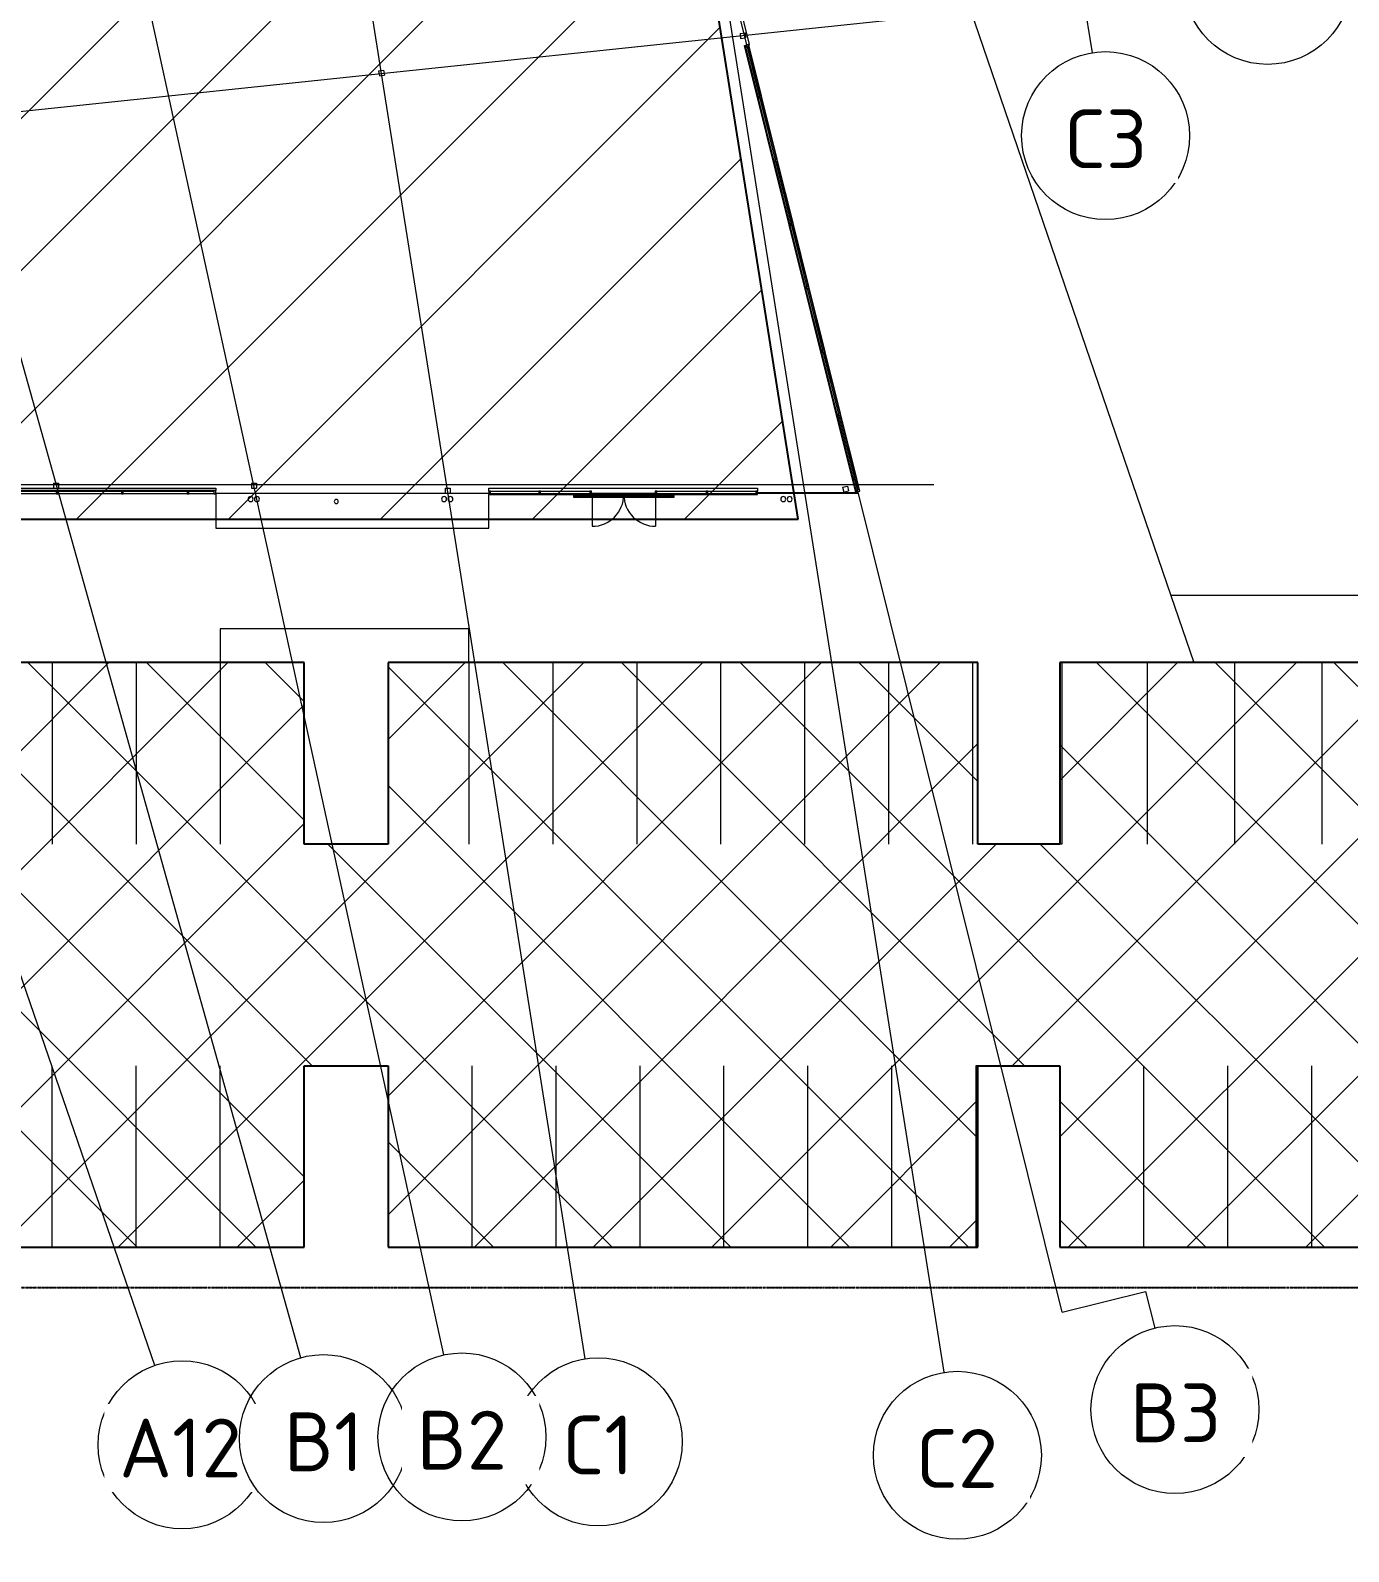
# Model space of a CAD drawing. Header units: millimetres. Extents: x 674 to 609626, y -20132 to 4061356.
# Drawn here: x 195992 to 235240, y 3938087 to 3983357 of the extents above; entities that cross this region are included whole.
import ezdxf

# ---------------------------------------------------------------- set-up
doc = ezdxf.new("R2010")
doc.units = ezdxf.units.MM
for name, pattern in [('AEC_Double Dash', [39, 15, -4, 6, -4, 6, -4]), ('Boundary', [16, 5, -2, 5, -2, 0, -2]), ('Hidden', [6, 4, -2]), ('Hidden_2_', [4, 3, -1])]:
    doc.linetypes.add(name, pattern=pattern)
for name, color, linetype, lineweight in [('A-000-M_MASS', 13, 'Continuous', 25), ('A-000-MH_MASS', 13, 'Hidden_2_', 25), ('A-010-M_LINE', 90, 'Continuous', 18), ('A-214-M_CURT_WALL', 52, 'Continuous', 13), ('A-215-M_CURT_PANEL', 51, 'Continuous', 13), ('A-230-M_FLOOR', 192, 'Continuous', 13), ('A-325-M_DOOR', 31, 'Continuous', 13), ('A-325-M_DOOR_PANEL', 31, 'Continuous', 13), ('C-910-M_SITE_BOUND', 91, 'Boundary', 25), ('F-670-M_FSP', 13, 'Continuous', 13), ('M-520-M_DRAINAGE_FW', 2, 'Continuous', 13), ('S-280-M_COLUMN', 52, 'Continuous', 13), ('Z-030-M_GRID', 191, 'Continuous', 13), ('Z-033_T_GRIDREF', 31, 'Continuous', 13), ('Z-060-M_DETAIL', 92, 'Continuous', 25)]:
    doc.layers.add(name, color=color, linetype=linetype, lineweight=lineweight)
doc.styles.add('ISOCPEUR_2', font='isocpeur.ttf', dxfattribs={"height": 1750})

# ---------------------------------------------------------------- blocks, each defined once
blk = doc.blocks.new('Family - ___-240017-S0_021 - GROUND LOADING PLAN')
at = {"layer": 'C-910-M_SITE_BOUND', "color": 21, "linetype": 'AEC_Double Dash', "lineweight": 5}
blk.add_line((-2400034, 3945944), (-2257301, 3945944), dxfattribs=at)
blk = doc.blocks.new('Hydrant_double10 - Hydrant_double-1019466-S0_021 - GROUND LOADING PLAN')
at = {"layer": 'F-670-M_FSP', "lineweight": 5}
for start, end in [(19.0004, 199.0004), (199.0004, 19.0004)]:
    blk.add_arc((-2397820, 3973209), 60, start, end, dxfattribs=at)
blk = doc.blocks.new('SHS-Square Hollow Section-Column - 150x150xSHS-3248348-S0_021 - GROUND LOADING PLAN')
at = {"layer": 'S-280-M_COLUMN', "lineweight": 5}
for p, q in [((-75, 75), (-75, -75)), ((-75, 75), (75, 75)), ((75, 75), (75, -75)), ((-75, -75), (75, -75))]:
    blk.add_line(p, q, dxfattribs=at)
blk = doc.blocks.new('Downpipe - L Spreader - Default-3252575-S0_021 - GROUND LOADING PLAN')
at = {"layer": 'M-520-M_DRAINAGE_FW', "lineweight": 5}
for start, end in [(0, 180), (180, 0)]:
    blk.add_arc((-40, 150), 75, start, end, dxfattribs=at)
blk = doc.blocks.new('Downpipe - L Spreader - Default-3252576-S0_021 - GROUND LOADING PLAN')
at = {"layer": 'M-520-M_DRAINAGE_FW', "lineweight": 5}
for start, end in [(0, 180), (180, 0)]:
    blk.add_arc((-40, 150), 75, start, end, dxfattribs=at)
blk = doc.blocks.new('Downpipe - L Spreader - Default-3252577-S0_021 - GROUND LOADING PLAN')
at = {"layer": 'M-520-M_DRAINAGE_FW', "lineweight": 5}
for start, end in [(0, 180), (180, 0)]:
    blk.add_arc((-40, 150), 75, start, end, dxfattribs=at)
blk = doc.blocks.new('SHS-Square Hollow Section-Column - 150x150xSHS-3248354-S0_021 - GROUND LOADING PLAN')
at = {"layer": 'S-280-M_COLUMN', "lineweight": 5}
for p, q in [((-75, 75), (-75, -75)), ((-75, 75), (75, 75)), ((75, 75), (75, -75)), ((-75, -75), (75, -75))]:
    blk.add_line(p, q, dxfattribs=at)
blk = doc.blocks.new('SHS-Square Hollow Section-Column - 150x150xSHS-3248355-S0_021 - GROUND LOADING PLAN')
at = {"layer": 'S-280-M_COLUMN', "lineweight": 5}
for p, q in [((-75, 75), (-75, -75)), ((-75, 75), (75, 75)), ((75, 75), (75, -75)), ((-75, -75), (75, -75))]:
    blk.add_line(p, q, dxfattribs=at)
blk = doc.blocks.new('SHS-Square Hollow Section-Column - 150x150xSHS-3363899-S0_021 - GROUND LOADING PLAN')
at = {"layer": 'S-280-M_COLUMN', "lineweight": 5}
for p, q in [((-75, 75), (-75, -75)), ((-75, 75), (75, 75)), ((75, 75), (75, -75)), ((-75, -75), (75, -75))]:
    blk.add_line(p, q, dxfattribs=at)
blk = doc.blocks.new('SHS-Square Hollow Section-Column - 150x150xSHS-3363927-S0_021 - GROUND LOADING PLAN')
at = {"layer": 'S-280-M_COLUMN', "lineweight": 5}
for p, q in [((-75, 75), (-75, -75)), ((-75, 75), (75, 75)), ((75, 75), (75, -75)), ((-75, -75), (75, -75))]:
    blk.add_line(p, q, dxfattribs=at)
blk = doc.blocks.new('System Panel - Glazed-1425433-S0_021 - GROUND LOADING PLAN')
at = {"layer": 'A-215-M_CURT_PANEL', "lineweight": 5}
for p, q in [((950, 50), (-950, 50)), ((-950, 50), (-950, 25)), ((-950, 25), (950, 25)), ((950, 25), (950, 50))]:
    blk.add_line(p, q, dxfattribs=at)
blk = doc.blocks.new('System Panel - Glazed-1460054-S0_021 - GROUND LOADING PLAN')
at = {"layer": 'A-215-M_CURT_PANEL', "lineweight": 5}
for p, q in [((375, 50), (-375, 50)), ((-375, 50), (-375, 25)), ((-375, 25), (375, 25)), ((375, 25), (375, 50))]:
    blk.add_line(p, q, dxfattribs=at)
blk = doc.blocks.new('Rectangular Mullion - 50x100mm-1215462-S0_021 - GROUND LOADING PLAN')
at = {"layer": 'A-214-M_CURT_WALL', "lineweight": 5}
for p, q in [((-2326743, 3969668), (-2328643, 3969668)), ((-2326743, 3969568), (-2328643, 3969568))]:
    blk.add_line(p, q, dxfattribs=at)
blk = doc.blocks.new('Rectangular Mullion - 50x100mm-1460053-S0_021 - GROUND LOADING PLAN')
at = {"layer": 'A-214-M_CURT_WALL', "lineweight": 5}
for p, q in [((-2322043, 3969668), (-2322793, 3969668)), ((-2322043, 3969568), (-2322793, 3969568))]:
    blk.add_line(p, q, dxfattribs=at)
blk = doc.blocks.new('Rectangular Mullion - 50x100mm-1447016-S0_021 - GROUND LOADING PLAN')
at = {"layer": 'A-214-M_CURT_WALL', "lineweight": 5}
for p, q in [((-50, 50), (0, 50)), ((-50, -50), (-50, 50)), ((0, 50), (0, -50)), ((0, -50), (-50, -50))]:
    blk.add_line(p, q, dxfattribs=at)
blk = doc.blocks.new('Rectangular Mullion - 50x100mm-1425432-S0_021 - GROUND LOADING PLAN')
at = {"layer": 'A-214-M_CURT_WALL', "lineweight": 5}
for p, q in [((-25, 50), (25, 50)), ((-25, -50), (-25, 50)), ((25, 50), (25, -50)), ((25, -50), (-25, -50))]:
    blk.add_line(p, q, dxfattribs=at)
blk = doc.blocks.new('aba - Plumbing Fixtures - Strip Drain - Stormtech - Custom Ass - FLW003 _Doors_-1466668-S0_021 - GROUND LOADING PLAN')
at = {"layer": 'A-000-M_MASS', "lineweight": 5}
blk.add_circle((0, -95), 30, dxfattribs=at)
at = {"layer": 'A-000-MH_MASS', "linetype": 'Hidden', "lineweight": 5}
blk.add_line((0, 10), (0, -3010), dxfattribs=at)
at = {"layer": 'M-520-M_DRAINAGE_FW', "lineweight": 5}
for p, q in [((-41, 0), (-38, 0)), ((-41, 0), (-41, -3000)), ((-38, -3000), (-38, 0)), ((0, 0), (0, -3000)), ((38, 0), (38, -3000)), ((41, -2400), (41, -2436)), ((-38, -3000), (-41, -3000)), ((41, -3000), (38, -3000))]:
    blk.add_line(p, q, dxfattribs=at)
blk = doc.blocks.new('SHS-Square Hollow Section-Column - 150x150xSHS-3363948-S0_021 - GROUND LOADING PLAN')
at = {"layer": 'S-280-M_COLUMN', "lineweight": 5}
for p, q in [((-75, 75), (-75, -75)), ((-75, 75), (75, 75)), ((75, 75), (75, -75)), ((-75, -75), (75, -75))]:
    blk.add_line(p, q, dxfattribs=at)
blk = doc.blocks.new('Downpipe - L Spreader - Default-V6-S0_021 - GROUND LOADING PLAN')
at = {"layer": 'M-520-M_DRAINAGE_FW', "lineweight": 5}
for start, end in [(0, 180), (180, 0)]:
    blk.add_arc((-40, 150), 75, start, end, dxfattribs=at)
blk = doc.blocks.new('Downpipe - L Spreader - Default-V7-S0_021 - GROUND LOADING PLAN')
at = {"layer": 'M-520-M_DRAINAGE_FW', "lineweight": 5}
for start, end in [(0, 180), (180, 0)]:
    blk.add_arc((-40, 150), 75, start, end, dxfattribs=at)
blk = doc.blocks.new('System Panel - Glazed-3256333-S0_021 - GROUND LOADING PLAN')
at = {"layer": 'A-215-M_CURT_PANEL', "lineweight": 5}
for p, q in [((161, 49), (-161, 49)), ((-161, 49), (-161, 24)), ((-161, 24), (161, 24)), ((161, 24), (161, 49))]:
    blk.add_line(p, q, dxfattribs=at)
blk = doc.blocks.new('Rectangular Mullion - 50x100mm-3255869-S0_021 - GROUND LOADING PLAN')
at = {"layer": 'A-214-M_CURT_WALL', "lineweight": 5}
for p, q in [((-2302925, 3969674), (-2303002, 3969987)), ((-2302828, 3969699), (-2302905, 3970011))]:
    blk.add_line(p, q, dxfattribs=at)
blk = doc.blocks.new('System Panel - Glazed-3255153-S0_021 - GROUND LOADING PLAN')
at = {"layer": 'A-215-M_CURT_PANEL', "lineweight": 5}
for p, q in [((760, 49), (-760, 49)), ((-760, 49), (-760, 24)), ((-760, 24), (760, 24)), ((760, 24), (760, 49))]:
    blk.add_line(p, q, dxfattribs=at)
blk = doc.blocks.new('Rectangular Mullion - 50x100mm-3255151-S0_021 - GROUND LOADING PLAN')
at = {"layer": 'A-214-M_CURT_WALL', "lineweight": 5}
for p, q in [((-2305842, 3981389), (-2306210, 3982864)), ((-2305745, 3981413), (-2306113, 3982888))]:
    blk.add_line(p, q, dxfattribs=at)
blk = doc.blocks.new('Rectangular Mullion - 50x100mm-1425435-S0_021 - GROUND LOADING PLAN')
at = {"layer": 'A-214-M_CURT_WALL', "lineweight": 5}
for p, q in [((0, 50), (-50, 50)), ((-50, 50), (-50, -50)), ((0, -50), (0, 50)), ((-50, -50), (0, -50))]:
    blk.add_line(p, q, dxfattribs=at)
blk = doc.blocks.new('System Panel - Glazed-3113319-S0_021 - GROUND LOADING PLAN')
at = {"layer": 'A-215-M_CURT_PANEL', "lineweight": 5}
for p, q in [((716, 50), (-716, 50)), ((-716, 50), (-716, 25)), ((-716, 25), (716, 25)), ((716, 25), (716, 50))]:
    blk.add_line(p, q, dxfattribs=at)
blk = doc.blocks.new('Rectangular Mullion - 50x100mm-3113315-S0_021 - GROUND LOADING PLAN')
at = {"layer": 'A-214-M_CURT_WALL', "lineweight": 5}
for p, q in [((-2346001, 3969618), (-2344569, 3969618)), ((-2346001, 3969518), (-2344569, 3969518))]:
    blk.add_line(p, q, dxfattribs=at)
blk = doc.blocks.new('System Panel - Glazed-3113320-S0_021 - GROUND LOADING PLAN')
at = {"layer": 'A-215-M_CURT_PANEL', "lineweight": 5}
for p, q in [((730, 49.5), (-730, 49.5)), ((-730, 49.5), (-730, 24.5)), ((-730, 24.5), (730, 24.5)), ((730, 24.5), (730, 49.5))]:
    blk.add_line(p, q, dxfattribs=at)
blk = doc.blocks.new('System Panel - Glazed-3113297-S0_021 - GROUND LOADING PLAN')
at = {"layer": 'A-215-M_CURT_PANEL', "lineweight": 5}
for p, q in [((734, 50), (-734, 50)), ((-734, 50), (-734, 25)), ((-734, 25), (734, 25)), ((734, 25), (734, 50))]:
    blk.add_line(p, q, dxfattribs=at)
blk = doc.blocks.new('System Panel - Glazed-3113298-S0_021 - GROUND LOADING PLAN')
at = {"layer": 'A-215-M_CURT_PANEL', "lineweight": 5}
for p, q in [((720, 49), (-720, 49)), ((-720, 49), (-720, 24)), ((-720, 24), (720, 24)), ((720, 24), (720, 49))]:
    blk.add_line(p, q, dxfattribs=at)
blk = doc.blocks.new('Rectangular Mullion - 50x100mm-3113316-S0_021 - GROUND LOADING PLAN')
at = {"layer": 'A-214-M_CURT_WALL', "lineweight": 5}
for p, q in [((-2347511, 3969618), (-2346051, 3969618)), ((-2347511, 3969518), (-2346051, 3969518))]:
    blk.add_line(p, q, dxfattribs=at)
blk = doc.blocks.new('Rectangular Mullion - 50x100mm-3113293-S0_021 - GROUND LOADING PLAN')
at = {"layer": 'A-214-M_CURT_WALL', "lineweight": 5}
for p, q in [((-2350979, 3969618), (-2349511, 3969618)), ((-2350979, 3969518), (-2349511, 3969518))]:
    blk.add_line(p, q, dxfattribs=at)
blk = doc.blocks.new('Rectangular Mullion - 50x100mm-3113294-S0_021 - GROUND LOADING PLAN')
at = {"layer": 'A-214-M_CURT_WALL', "lineweight": 5}
for p, q in [((-2352469, 3969618), (-2351029, 3969618)), ((-2352469, 3969518), (-2351029, 3969518))]:
    blk.add_line(p, q, dxfattribs=at)
blk = doc.blocks.new('X_Door-Panel-Hinge-Standard - Standard-3272678-S0_021 - GROUND LOADING PLAN')
at = {"layer": 'A-325-M_DOOR', "lineweight": 5}
blk.add_arc((-485, 20), 945, 360, 90, dxfattribs=at)
at = {"layer": 'A-325-M_DOOR_PANEL', "lineweight": 5}
blk.add_line((-485, 20), (-485, 965), dxfattribs=at)
blk = doc.blocks.new('X_Door-Panel-Hinge-Standard - Standard-3272745-S0_021 - GROUND LOADING PLAN')
at = {"layer": 'A-325-M_DOOR', "lineweight": 5}
blk.add_arc((-485, -20), 945, 270, 0, dxfattribs=at)
at = {"layer": 'A-325-M_DOOR_PANEL', "lineweight": 5}
blk.add_line((-485, -20), (-485, -965), dxfattribs=at)
blk = doc.blocks.new('25021-APA-ZZ-ZZ-M3-AR-000001_V3_rvt-1-S0_021 - GROUND LOADING PLAN')
at = {"layer": 'A-010-M_LINE', "lineweight": 5}
for p, q in [((-2326858, 3964544), (-2326858, 3959144)), ((-2324358, 3964544), (-2324358, 3959144)), ((-2321858, 3964544), (-2321858, 3959144)), ((-2314458, 3964544), (-2314458, 3959144)), ((-2311958, 3964544), (-2311958, 3959144)), ((-2309458, 3964544), (-2309458, 3959144)), ((-2306958, 3964544), (-2306958, 3959144)), ((-2304458, 3964544), (-2304458, 3959144)), ((-2301958, 3964544), (-2301958, 3959144)), ((-2299458, 3964544), (-2299458, 3959144)), ((-2296858, 3964544), (-2296858, 3959144)), ((-2294258, 3964544), (-2294258, 3959144)), ((-2291658, 3964544), (-2291658, 3959144)), ((-2289058, 3964544), (-2289058, 3959144)), ((-2326858, 3947144), (-2326858, 3952544)), ((-2324358, 3947144), (-2324358, 3952544)), ((-2321858, 3947144), (-2321858, 3952544)), ((-2314358, 3947144), (-2314358, 3952544)), ((-2311858, 3947144), (-2311858, 3952544)), ((-2309358, 3947144), (-2309358, 3952544)), ((-2306858, 3947144), (-2306858, 3952544)), ((-2304358, 3947144), (-2304358, 3952544)), ((-2301858, 3947144), (-2301858, 3952544)), ((-2294358, 3947144), (-2294358, 3952544)), ((-2291858, 3947144), (-2291858, 3952544)), ((-2289358, 3947144), (-2289358, 3952544))]:
    blk.add_line(p, q, dxfattribs=at)
at = {"layer": 'A-230-M_FLOOR', "lineweight": 5}
for p, q in [((-2306102, 3982943), (-2308416, 3992235)), ((-2299931, 3985157), (-2293554, 3966544)), ((-2306247, 3982906), (-2306222, 3982913)), ((-2302935, 3969608), (-2306247, 3982906)), ((-2306125, 3982937), (-2306102, 3982943)), ((-2332459, 3969738), (-2321993, 3969738)), ((-2321993, 3969738), (-2321993, 3969668)), ((-2313861, 3969644), (-2313861, 3969738)), ((-2313861, 3969738), (-2305861, 3969738)), ((-2305861, 3969738), (-2305861, 3969644)), ((-2321993, 3969588), (-2313861, 3969588)), ((-2321993, 3969568), (-2321993, 3968544)), ((-2313861, 3968544), (-2313861, 3969544)), ((-2311339, 3969544), (-2311339, 3969465)), ((-2310803, 3969588), (-2308981, 3969588)), ((-2308981, 3969544), (-2310803, 3969544)), ((-2308981, 3969588), (-2308903, 3969588)), ((-2308939, 3969544), (-2308981, 3969544)), ((-2308339, 3969465), (-2308339, 3969541)), ((-2305861, 3969608), (-2302935, 3969608)), ((-2305861, 3969588), (-2302878, 3969588)), ((-2302878, 3969588), (-2302889, 3969632)), ((-2321993, 3968544), (-2313861, 3968544)), ((-2266583, 3966544), (-2293554, 3966544)), ((-2293554, 3966544), (-2292869, 3964544)), ((-2321858, 3965544), (-2321858, 3964544)), ((-2314458, 3965544), (-2321858, 3965544)), ((-2314458, 3964544), (-2314458, 3965544)), ((-2336858, 3964544), (-2319358, 3964544)), ((-2319358, 3964544), (-2319358, 3959144)), ((-2316858, 3959144), (-2316858, 3964544)), ((-2316858, 3964544), (-2299296, 3964544)), ((-2299296, 3964544), (-2299296, 3959144)), ((-2299296, 3959144), (-2299296, 3964544)), ((-2284358, 3964544), (-2296796, 3964544)), ((-2296796, 3964544), (-2296796, 3959144)), ((-2296796, 3964544), (-2296796, 3959144)), ((-2292869, 3964544), (-2296796, 3964544)), ((-2292869, 3964544), (-2261626, 3964544)), ((-2319358, 3959144), (-2316858, 3959144)), ((-2296796, 3959144), (-2299296, 3959144)), ((-2296796, 3959144), (-2299296, 3959144)), ((-2316858, 3952544), (-2319358, 3952544)), ((-2319358, 3952544), (-2319358, 3947144)), ((-2316858, 3947144), (-2316858, 3952544)), ((-2296858, 3952544), (-2299358, 3952544)), ((-2299358, 3952544), (-2299358, 3947144)), ((-2296858, 3947144), (-2296858, 3952544)), ((-2319358, 3947144), (-2336858, 3947144)), ((-2299358, 3947144), (-2316858, 3947144)), ((-2284358, 3947144), (-2296858, 3947144))]:
    blk.add_line(p, q, dxfattribs=at)
at = {"layer": 'A-214-M_CURT_WALL', "color": 253, "lineweight": 5}
for name, p, rotation in [('Rectangular Mullion - 50x100mm-1425435-S0_021 - GROUND LOADING PLAN', (-2306173, 3982925), 103.986665198978), ('Rectangular Mullion - 50x100mm-1215462-S0_021 - GROUND LOADING PLAN', (-5594885, 762308), 283.9866651989813), ('Rectangular Mullion - 50x100mm-1215462-S0_021 - GROUND LOADING PLAN', (-5594413, 760416), 283.9866651989813), ('Rectangular Mullion - 50x100mm-1215462-S0_021 - GROUND LOADING PLAN', (-5593942, 758524), 283.9866651989773), ('Rectangular Mullion - 50x100mm-1215462-S0_021 - GROUND LOADING PLAN', (-5593471, 756632), 283.9866651989734), ('Rectangular Mullion - 50x100mm-1215462-S0_021 - GROUND LOADING PLAN', (-5592999, 754740), 283.9866651989773), ('Rectangular Mullion - 50x100mm-1215462-S0_021 - GROUND LOADING PLAN', (-5592528, 752847), 283.9866651989773)]:
    blk.add_blockref(name, p, dxfattribs=dict(at, rotation=rotation))
for name, p in [('Rectangular Mullion - 50x100mm-3255151-S0_021 - GROUND LOADING PLAN', (0, 0)), ('Rectangular Mullion - 50x100mm-3255869-S0_021 - GROUND LOADING PLAN', (0, 0)), ('Rectangular Mullion - 50x100mm-1215462-S0_021 - GROUND LOADING PLAN', (0, 0)), ('Rectangular Mullion - 50x100mm-1215462-S0_021 - GROUND LOADING PLAN', (1950, 0)), ('Rectangular Mullion - 50x100mm-1215462-S0_021 - GROUND LOADING PLAN', (3900, 0)), ('Rectangular Mullion - 50x100mm-1460053-S0_021 - GROUND LOADING PLAN', (0, 0)), ('Rectangular Mullion - 50x100mm-3113294-S0_021 - GROUND LOADING PLAN', (38658, 26)), ('Rectangular Mullion - 50x100mm-3113293-S0_021 - GROUND LOADING PLAN', (38658, 26)), ('Rectangular Mullion - 50x100mm-3113316-S0_021 - GROUND LOADING PLAN', (38658, 26)), ('Rectangular Mullion - 50x100mm-3113315-S0_021 - GROUND LOADING PLAN', (38658, 26)), ('Rectangular Mullion - 50x100mm-1425435-S0_021 - GROUND LOADING PLAN', (-2305861, 3969594))]:
    blk.add_blockref(name, p, dxfattribs=at)
at = {"layer": 'A-214-M_CURT_WALL', "color": 253, "lineweight": 5, "extrusion": (0, 0, -1)}
for name, p, rotation in [('Rectangular Mullion - 50x100mm-1425432-S0_021 - GROUND LOADING PLAN', (2305788, 3981377), 256.013334801022), ('Rectangular Mullion - 50x100mm-1425432-S0_021 - GROUND LOADING PLAN', (2305317, 3979484), 256.013334801022), ('Rectangular Mullion - 50x100mm-1425432-S0_021 - GROUND LOADING PLAN', (2304845, 3977592), 256.013334801022), ('Rectangular Mullion - 50x100mm-1425432-S0_021 - GROUND LOADING PLAN', (2304374, 3975700), 256.013334801022), ('Rectangular Mullion - 50x100mm-1425432-S0_021 - GROUND LOADING PLAN', (2303903, 3973808), 256.013334801022), ('Rectangular Mullion - 50x100mm-1425432-S0_021 - GROUND LOADING PLAN', (2303431, 3971916), 256.013334801022), ('Rectangular Mullion - 50x100mm-1425432-S0_021 - GROUND LOADING PLAN', (2302960, 3970023), 256.013334801022), ('Rectangular Mullion - 50x100mm-1425432-S0_021 - GROUND LOADING PLAN', (2326718, 3969618), 180), ('Rectangular Mullion - 50x100mm-1425432-S0_021 - GROUND LOADING PLAN', (2324768, 3969618), 180), ('Rectangular Mullion - 50x100mm-1425432-S0_021 - GROUND LOADING PLAN', (2322818, 3969618), 180), ('Rectangular Mullion - 50x100mm-1447016-S0_021 - GROUND LOADING PLAN', (2321993, 3969618), 180), ('Rectangular Mullion - 50x100mm-1447016-S0_021 - GROUND LOADING PLAN', (2302864, 3969638), 256.013334801022)]:
    blk.add_blockref(name, p, dxfattribs=dict(at, rotation=rotation))
for name, p in [('Rectangular Mullion - 50x100mm-1447016-S0_021 - GROUND LOADING PLAN', (2313861, 3969594)), ('Rectangular Mullion - 50x100mm-1425432-S0_021 - GROUND LOADING PLAN', (2312346, 3969594)), ('Rectangular Mullion - 50x100mm-1425432-S0_021 - GROUND LOADING PLAN', (2310828, 3969594)), ('Rectangular Mullion - 50x100mm-1425432-S0_021 - GROUND LOADING PLAN', (2308878, 3969594)), ('Rectangular Mullion - 50x100mm-1425432-S0_021 - GROUND LOADING PLAN', (2307368, 3969594))]:
    blk.add_blockref(name, p, dxfattribs=at)
at = {"layer": 'A-215-M_CURT_PANEL', "color": 253, "lineweight": 5}
for name, p, rotation in [('System Panel - Glazed-3255153-S0_021 - GROUND LOADING PLAN', (-2305978, 3982139), 283.986665198978), ('System Panel - Glazed-1425433-S0_021 - GROUND LOADING PLAN', (-2305552, 3980430), 283.986665198978), ('System Panel - Glazed-1425433-S0_021 - GROUND LOADING PLAN', (-2305081, 3978538), 283.986665198978), ('System Panel - Glazed-1425433-S0_021 - GROUND LOADING PLAN', (-2304610, 3976646), 283.986665198978), ('System Panel - Glazed-1425433-S0_021 - GROUND LOADING PLAN', (-2304138, 3974754), 283.986665198978), ('System Panel - Glazed-1425433-S0_021 - GROUND LOADING PLAN', (-2303667, 3972862), 283.986665198978), ('System Panel - Glazed-1425433-S0_021 - GROUND LOADING PLAN', (-2303196, 3970970), 283.986665198978), ('System Panel - Glazed-3256333-S0_021 - GROUND LOADING PLAN', (-2302915, 3969843), 283.986665198978), ('System Panel - Glazed-3113298-S0_021 - GROUND LOADING PLAN', (-2313091, 3969594), 180), ('System Panel - Glazed-3113297-S0_021 - GROUND LOADING PLAN', (-2311587, 3969594), 180), ('System Panel - Glazed-3113320-S0_021 - GROUND LOADING PLAN', (-2308123, 3969594), 180), ('System Panel - Glazed-3113319-S0_021 - GROUND LOADING PLAN', (-2306627, 3969594), 180)]:
    blk.add_blockref(name, p, dxfattribs=dict(at, rotation=rotation))
for name, p in [('System Panel - Glazed-1425433-S0_021 - GROUND LOADING PLAN', (-2327693, 3969618)), ('System Panel - Glazed-1425433-S0_021 - GROUND LOADING PLAN', (-2325743, 3969618)), ('System Panel - Glazed-1425433-S0_021 - GROUND LOADING PLAN', (-2323793, 3969618)), ('System Panel - Glazed-1460054-S0_021 - GROUND LOADING PLAN', (-2322418, 3969618))]:
    blk.add_blockref(name, p, dxfattribs=at)
at = {"layer": 'A-325-M_DOOR', "color": 253, "lineweight": 5}
blk.add_blockref('X_Door-Panel-Hinge-Standard - Standard-3272745-S0_021 - GROUND LOADING PLAN', (-2310301, 3969564), dxfattribs=at)
at = {"layer": 'A-325-M_DOOR', "color": 253, "lineweight": 5, "rotation": 180}
blk.add_blockref('X_Door-Panel-Hinge-Standard - Standard-3272678-S0_021 - GROUND LOADING PLAN', (-2309379, 3969564), dxfattribs=at)
at = {"layer": 'C-910-M_SITE_BOUND', "color": 253, "lineweight": 5}
blk.add_blockref('Family - ___-240017-S0_021 - GROUND LOADING PLAN', (0, 0), dxfattribs=at)
at = {"layer": 'F-670-M_FSP', "color": 253, "lineweight": 5, "rotation": 340.9995928797416}
blk.add_blockref('Hydrant_double10 - Hydrant_double-1019466-S0_021 - GROUND LOADING PLAN', (-1344802, -568066), dxfattribs=at)
at = {"layer": 'M-520-M_DRAINAGE_FW', "color": 253, "lineweight": 5}
for name, p, rotation in [('Downpipe - L Spreader - Default-V6-S0_021 - GROUND LOADING PLAN', (-2320993, 3969560), 180), ('Downpipe - L Spreader - Default-3252575-S0_021 - GROUND LOADING PLAN', (-2320803, 3969560), 180), ('Downpipe - L Spreader - Default-V7-S0_021 - GROUND LOADING PLAN', (-2315233, 3969560), 180), ('Downpipe - L Spreader - Default-3252576-S0_021 - GROUND LOADING PLAN', (-2315043, 3969560), 180), ('aba - Plumbing Fixtures - Strip Drain - Stormtech - Custom Ass - FLW003 _Doors_-1466668-S0_021 - GROUND LOADING PLAN', (-2311339, 3969503), 90), ('Downpipe - L Spreader - Default-3252577-S0_021 - GROUND LOADING PLAN', (-2305133, 3969560), 180), ('Downpipe - L Spreader - Default-3252577-S0_021 - GROUND LOADING PLAN', (-2304943, 3969560), 180)]:
    blk.add_blockref(name, p, dxfattribs=dict(at, rotation=rotation))
at = {"layer": 'S-280-M_COLUMN', "color": 253, "lineweight": 5}
for name, p, rotation in [('SHS-Square Hollow Section-Column - 150x150xSHS-3363948-S0_021 - GROUND LOADING PLAN', (-2306298, 3983202), 6.000000000075), ('SHS-Square Hollow Section-Column - 150x150xSHS-3248348-S0_021 - GROUND LOADING PLAN', (-2317056, 3982091), 9.000328388120545), ('SHS-Square Hollow Section-Column - 150x150xSHS-3363927-S0_021 - GROUND LOADING PLAN', (-2303239, 3969707), 14.00032838815999)]:
    blk.add_blockref(name, p, dxfattribs=dict(at, rotation=rotation))
for name, p in [('SHS-Square Hollow Section-Column - 150x150xSHS-3248354-S0_021 - GROUND LOADING PLAN', (-2326744, 3969807)), ('SHS-Square Hollow Section-Column - 150x150xSHS-3248355-S0_021 - GROUND LOADING PLAN', (-2320856, 3969807)), ('SHS-Square Hollow Section-Column - 150x150xSHS-3363899-S0_021 - GROUND LOADING PLAN', (-2315087, 3969663))]:
    blk.add_blockref(name, p, dxfattribs=at)
blk = doc.blocks.new('Family - ___-3870354-S0_021 - GROUND LOADING PLAN')
at = {"layer": 'C-910-M_SITE_BOUND'}
blk.add_line((-2401701, 3945944), (-2257301, 3945944), dxfattribs=at)
blk = doc.blocks.new('Grid - NRP_Grid-Head-320187-S0_021 - GROUND LOADING PLAN')
at = {"layer": 'Z-033_T_GRIDREF'}
blk.add_circle((0, 0), 5, dxfattribs=at)

msp = doc.modelspace()

# ---------------------------------------------------------------- hatches: boundary and pattern name
at = {"layer": 'Z-060-M_DETAIL', "lineweight": 18}
h = msp.add_hatch(dxfattribs=at)
h.set_pattern_fill('FP_43', color=240, style=0, pattern_type=2)
h.set_pattern_definition([(45, (2523501.4, 0), (-2262.7417, 2262.7417), [])])
h.paths.add_polyline_path([(76024, 3957063), (123550, 3973428), (125141, 3968809), (218853, 3968809), (215362, 3990817), (202456, 3993537), (201710, 3998248), (201451, 3998207), (195477, 4036005), (168099, 4029182), (167515, 4030872), (63001, 3994884), (75754, 3957846)])
h = msp.add_hatch(dxfattribs=at)
h.set_pattern_fill('FP_39', color=150, style=0, pattern_type=2)
h.set_pattern_definition([(45, (2523501.4, 0), (-1767.767, 1767.767), []), (135, (2523501.4, 0), (-1767.767, -1767.767), [])])
h.paths.add_polyline_path([(206643, 3947144), (224205, 3947144), (224205, 3952544), (226643, 3952544), (226643, 3947144), (239143, 3947144), (239143, 3952544), (241643, 3952544), (241643, 3947144), (254143, 3947144), (254143, 3952544), (266201, 3952544), (266201, 3959144), (254143, 3959144), (254143, 3964544), (241643, 3964544), (241643, 3959144), (239143, 3959144), (239143, 3964544), (226643, 3964544), (226643, 3959144), (224205, 3959144), (224205, 3964544), (206643, 3964544), (206643, 3959144), (204143, 3959144), (204143, 3964544), (186643, 3964544), (186643, 3959144), (184143, 3959144), (184143, 3964544), (166643, 3964544), (166643, 3959144), (164143, 3959144), (164143, 3964544), (146643, 3964544), (146643, 3959144), (144143, 3959144), (144143, 3964544), (126643, 3964544), (126643, 3960044), (126339, 3960039), (126036, 3960023), (125733, 3959994), (125431, 3959954), (125132, 3959902), (124835, 3959838), (124540, 3959763), (124249, 3959676), (123961, 3959578), (123677, 3959469), (123398, 3959349), (123123, 3959218), (122854, 3959076), (122574, 3958914), (122334, 3958762), (122083, 3958590), (121802, 3958377), (121603, 3958217), (121374, 3958016), (121154, 3957807), (120941, 3957590), (120738, 3957364), (120539, 3957125), (120357, 3956890), (120182, 3956642), (120015, 3956387), (119860, 3956126), (119546, 3955551), (119368, 3955249), (119180, 3954953), (118981, 3954664), (118772, 3954383), (118503, 3954049), (118326, 3953842), (118089, 3953584), (117843, 3953334), (117588, 3953093), (117324, 3952861), (117054, 3952639), (116775, 3952426), (116467, 3952209), (116197, 3952030), (115897, 3951848), (120007, 3947738), (120042, 3947908), (120087, 3948076), (120150, 3948263), (120206, 3948403), (120279, 3948561), (120361, 3948714), (120539, 3949008), (120687, 3949234), (120866, 3949484), (121054, 3949726), (121252, 3949961), (121460, 3950187), (121676, 3950405), (121901, 3950613), (122134, 3950813), (122401, 3951022), (122624, 3951183), (122880, 3951353), (123142, 3951513), (123410, 3951662), (123684, 3951800), (124001, 3951941), (124249, 3952042), (124610, 3952168), (124830, 3952238), (125127, 3952318), (125426, 3952386), (125728, 3952442), (126031, 3952486), (126337, 3952518), (126643, 3952537), (126646, 3947144), (144143, 3947144), (144143, 3952544), (146643, 3952544), (146643, 3947144), (164143, 3947144), (164143, 3952544), (166643, 3952544), (166643, 3947144), (184143, 3947144), (184143, 3952544), (186643, 3952544), (186643, 3947144), (204143, 3947144), (204143, 3952544), (206643, 3952544)])

# ---------------------------------------------------------------- linework, layer by layer
at = {"layer": 'A-010-M_LINE', "lineweight": 25}
for p, q in [((218853, 3968809), (215362, 3990817)), ((125141, 3968809), (218853, 3968809)), ((204143, 3964544), (186643, 3964544)), ((204143, 3959144), (204143, 3964544)), ((224205, 3964544), (206643, 3964544)), ((206643, 3964544), (206643, 3959144)), ((224205, 3959144), (224205, 3964544)), ((239143, 3964544), (226643, 3964544)), ((226643, 3964544), (226643, 3959144)), ((206643, 3959144), (204143, 3959144)), ((226643, 3959144), (224205, 3959144)), ((204143, 3947144), (204143, 3952544)), ((204143, 3952544), (206643, 3952544)), ((206643, 3952544), (206643, 3947144)), ((224205, 3947144), (224205, 3952544)), ((224205, 3952544), (226643, 3952544)), ((226643, 3952544), (226643, 3947144)), ((186643, 3947144), (204143, 3947144)), ((206643, 3947144), (224205, 3947144)), ((226643, 3947144), (239143, 3947144))]:
    msp.add_line(p, q, dxfattribs=at)
at = {"layer": 'Z-030-M_GRID'}
for p, q in [((227612, 3982695), (217335, 4047575)), ((223201, 3943422), (206965, 4045932)), ((212507, 3943822), (196594, 4044289)), ((208306, 3943941), (186706, 4042723)), ((204041, 3943857), (176912, 4040582)), ((199694, 3943629), (166973, 4038656)), ((125617, 3969847), (222891, 3969847)), ((226716, 3945214), (229195, 3945831)), ((229195, 3945831), (229466, 3944739))]:
    msp.add_line(p, q, dxfattribs=at)

# ---------------------------------------------------------------- block references
at = {"lineweight": 5}
msp.add_blockref('25021-APA-ZZ-ZZ-M3-AR-000001_V3_rvt-1-S0_021 - GROUND LOADING PLAN', (2523501, 0), dxfattribs=at)
at = {"layer": 'C-910-M_SITE_BOUND'}
msp.add_blockref('Family - ___-3870354-S0_021 - GROUND LOADING PLAN', (2523501, 0), dxfattribs=at)
at = {"layer": 'Z-033_T_GRIDREF', "xscale": 499.9999999999995, "yscale": 499.9999999999995, "zscale": 499.9999999999995}
for p, rotation in [((232830, 3984845), 95.99999999999999), ((228003, 3980226), 9.000328388145428), ((230070, 3942313), 13.98040349047982), ((200508, 3941265), 19.00040712021574), ((212898, 3941353), 9.000328388145551), ((223592, 3940952), 9.00032838814547)]:
    msp.add_blockref('Grid - NRP_Grid-Head-320187-S0_021 - GROUND LOADING PLAN', p, dxfattribs=dict(at, rotation=rotation))

# ---------------------------------------------------------------- next in the draw order: texts
at = {"layer": 'Z-033_T_GRIDREF', "char_height": 1750, "attachment_point": 1, "style": 'ISOCPEUR_2', "bg_fill": 3, "box_fill_scale": 1.25, "bg_fill_color": 256, "bg_fill_true_color": 13158600, "bg_fill_transparency": 0}
for s, insert, width in [('C3', (226761, 3981006), 2966.24), ('B3', (228728, 3943093), 3206.75), ('A12', (198635, 3942044), 4489.45), ('C1', (211821, 3942133), 2565.4), ('C2', (222351, 3941733), 2966.24)]:
    msp.add_mtext(s, dxfattribs=dict(at, insert=insert, width=width))

# ---------------------------------------------------------------- next in the draw order: linework, layer by layer
at = {"layer": 'Z-030-M_GRID'}
for p, q in [((226716, 3945214), (214589, 3993921)), ((230344, 3984583), (155030, 3976668))]:
    msp.add_line(p, q, dxfattribs=at)

# ---------------------------------------------------------------- next in the draw order: block references
at = {"layer": 'Z-033_T_GRIDREF', "xscale": 499.9999999999995, "yscale": 499.9999999999995, "zscale": 499.9999999999995, "rotation": 15.66740712021529}
msp.add_blockref('Grid - NRP_Grid-Head-320187-S0_021 - GROUND LOADING PLAN', (204716, 3941450), dxfattribs=at)

# ---------------------------------------------------------------- next in the draw order: texts
at = {"layer": 'Z-033_T_GRIDREF', "insert": (203539, 3942230), "char_height": 1750, "width": 2805.91, "attachment_point": 1, "style": 'ISOCPEUR_2', "bg_fill": 3, "box_fill_scale": 1.25, "bg_fill_color": 256, "bg_fill_true_color": 13158600, "bg_fill_transparency": 0}
msp.add_mtext('B1', dxfattribs=at)

# ---------------------------------------------------------------- next in the draw order: block references
at = {"layer": 'Z-033_T_GRIDREF', "xscale": 499.9999999999994, "yscale": 499.9999999999994, "zscale": 499.9999999999994, "rotation": 12.33440712021592}
msp.add_blockref('Grid - NRP_Grid-Head-320187-S0_021 - GROUND LOADING PLAN', (208840, 3941498), dxfattribs=at)

# ---------------------------------------------------------------- next in the draw order: texts
at = {"layer": 'Z-033_T_GRIDREF', "insert": (207498, 3942278), "char_height": 1750, "width": 3206.75, "attachment_point": 1, "style": 'ISOCPEUR_2', "bg_fill": 3, "box_fill_scale": 1.25, "bg_fill_color": 256, "bg_fill_true_color": 13158600, "bg_fill_transparency": 0}
msp.add_mtext('B2', dxfattribs=at)

doc.saveas('drawing.dxf')
